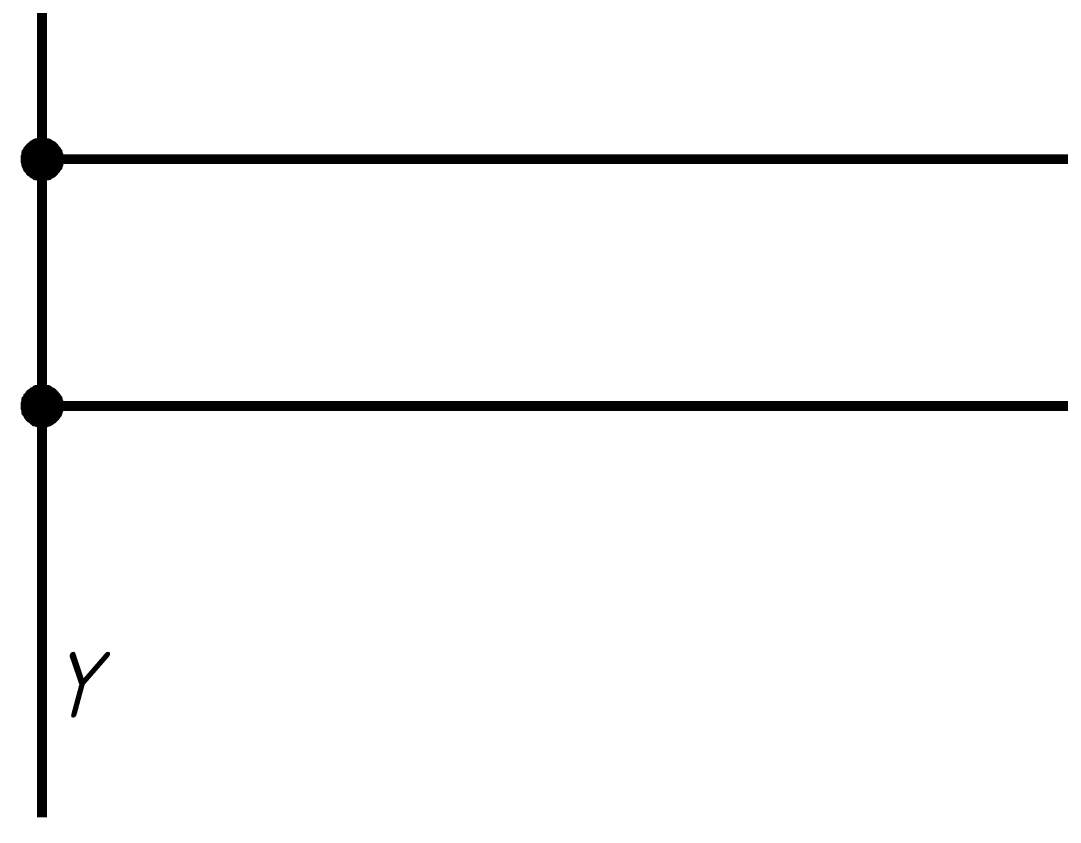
# Model space of a CAD drawing. Extents: x 196 to 1101, y 70 to 664.
# Drawn here: x 433.9 to 465.51, y 551.03 to 575.39 of the extents above; entities that cross this region are included whole.
import ezdxf

# ---------------------------------------------------------------- set-up
doc = ezdxf.new("R2010")
doc.units = 0
doc.header["$MEASUREMENT"] = 0
doc.layers.add('Sheet', color=255, linetype='CONTINUOUS')
doc.styles.add('GOST type A0', font='', dxfattribs={"oblique": 15, "height": 3.5})
doc.styles.get('GOST type A0').set_extended_font_data('GOST type A')

msp = doc.modelspace()

# ---------------------------------------------------------------- linework, layer by layer
at = {"layer": 'Sheet', "const_width": 0.3}
for points in [[(477.03, 606.18), (434.545, 606.18), (434.545, 571.183), (434.545, 563.68), (434.545, 551.176)], [(434.049, 571.183), (434.049, 571.214), (434.049, 571.229), (434.049, 571.261), (434.064, 571.292), (434.064, 571.307), (434.064, 571.338), (434.08, 571.354), (434.08, 571.385), (434.095, 571.4), (434.111, 571.416), (434.126, 571.447), (434.126, 571.462), (434.142, 571.478), (434.157, 571.494), (434.173, 571.525), (434.188, 571.54), (434.204, 571.556), (434.235, 571.571), (434.25, 571.587), (434.266, 571.602), (434.281, 571.602), (434.313, 571.618), (434.328, 571.633), (434.344, 571.649), (434.375, 571.649), (434.39, 571.664), (434.421, 571.664), (434.437, 571.664), (434.468, 571.68), (434.499, 571.68), (434.514, 571.68), (434.545, 571.68)], [(434.049, 571.183), (434.049, 571.214), (434.049, 571.229), (434.049, 571.261), (434.064, 571.292), (434.064, 571.307), (434.064, 571.338), (434.08, 571.354), (434.08, 571.385), (434.095, 571.4), (434.111, 571.416), (434.126, 571.447), (434.126, 571.462), (434.142, 571.478), (434.157, 571.494), (434.173, 571.525), (434.188, 571.54), (434.204, 571.556), (434.235, 571.571), (434.25, 571.587), (434.266, 571.602), (434.281, 571.602), (434.313, 571.618), (434.328, 571.633), (434.344, 571.649), (434.375, 571.649), (434.39, 571.664), (434.421, 571.664), (434.437, 571.664), (434.468, 571.68), (434.499, 571.68), (434.514, 571.68), (434.545, 571.68)], [(434.049, 571.183), (434.049, 571.214), (434.049, 571.229), (434.049, 571.261), (434.064, 571.292), (434.064, 571.307), (434.064, 571.338), (434.08, 571.354), (434.08, 571.385), (434.095, 571.4), (434.111, 571.416), (434.126, 571.447), (434.126, 571.462), (434.142, 571.478), (434.157, 571.494), (434.173, 571.525), (434.188, 571.54), (434.204, 571.556), (434.235, 571.571), (434.25, 571.587), (434.266, 571.602), (434.281, 571.602), (434.313, 571.618), (434.328, 571.633), (434.344, 571.649), (434.375, 571.649), (434.39, 571.664), (434.421, 571.664), (434.437, 571.664), (434.468, 571.68), (434.499, 571.68), (434.514, 571.68), (434.545, 571.68)], [(434.049, 571.183), (434.049, 571.214), (434.049, 571.229), (434.049, 571.261), (434.064, 571.292), (434.064, 571.307), (434.064, 571.338), (434.08, 571.354), (434.08, 571.385), (434.095, 571.4), (434.111, 571.416), (434.126, 571.447), (434.126, 571.462), (434.142, 571.478), (434.157, 571.494), (434.173, 571.525), (434.188, 571.54), (434.204, 571.556), (434.235, 571.571), (434.25, 571.587), (434.266, 571.602), (434.281, 571.602), (434.313, 571.618), (434.328, 571.633), (434.344, 571.649), (434.375, 571.649), (434.39, 571.664), (434.421, 571.664), (434.437, 571.664), (434.468, 571.68), (434.499, 571.68), (434.514, 571.68), (434.545, 571.68)], [(434.049, 571.183), (434.049, 571.214), (434.049, 571.229), (434.049, 571.261), (434.064, 571.292), (434.064, 571.307), (434.064, 571.338), (434.08, 571.354), (434.08, 571.385), (434.095, 571.4), (434.111, 571.416), (434.126, 571.447), (434.126, 571.462), (434.142, 571.478), (434.157, 571.494), (434.173, 571.525), (434.188, 571.54), (434.204, 571.556), (434.235, 571.571), (434.25, 571.587), (434.266, 571.602), (434.281, 571.602), (434.313, 571.618), (434.328, 571.633), (434.344, 571.649), (434.375, 571.649), (434.39, 571.664), (434.421, 571.664), (434.437, 571.664), (434.468, 571.68), (434.499, 571.68), (434.514, 571.68), (434.545, 571.68)], [(434.049, 571.183), (434.049, 571.214), (434.049, 571.229), (434.049, 571.261), (434.064, 571.292), (434.064, 571.307), (434.064, 571.338), (434.08, 571.354), (434.08, 571.385), (434.095, 571.4), (434.111, 571.416), (434.126, 571.447), (434.126, 571.462), (434.142, 571.478), (434.157, 571.494), (434.173, 571.525), (434.188, 571.54), (434.204, 571.556), (434.235, 571.571), (434.25, 571.587), (434.266, 571.602), (434.281, 571.602), (434.313, 571.618), (434.328, 571.633), (434.344, 571.649), (434.375, 571.649), (434.39, 571.664), (434.421, 571.664), (434.437, 571.664), (434.468, 571.68), (434.499, 571.68), (434.514, 571.68), (434.545, 571.68)], [(434.049, 571.183), (434.049, 571.214), (434.049, 571.229), (434.049, 571.261), (434.064, 571.292), (434.064, 571.307), (434.064, 571.338), (434.08, 571.354), (434.08, 571.385), (434.095, 571.4), (434.111, 571.416), (434.126, 571.447), (434.126, 571.462), (434.142, 571.478), (434.157, 571.494), (434.173, 571.525), (434.188, 571.54), (434.204, 571.556), (434.235, 571.571), (434.25, 571.587), (434.266, 571.602), (434.281, 571.602), (434.313, 571.618), (434.328, 571.633), (434.344, 571.649), (434.375, 571.649), (434.39, 571.664), (434.421, 571.664), (434.437, 571.664), (434.468, 571.68), (434.499, 571.68), (434.514, 571.68), (434.545, 571.68)], [(434.049, 571.183), (434.049, 571.214), (434.049, 571.229), (434.049, 571.261), (434.064, 571.292), (434.064, 571.307), (434.064, 571.338), (434.08, 571.354), (434.08, 571.385), (434.095, 571.4), (434.111, 571.416), (434.126, 571.447), (434.126, 571.462), (434.142, 571.478), (434.157, 571.494), (434.173, 571.525), (434.188, 571.54), (434.204, 571.556), (434.235, 571.571), (434.25, 571.587), (434.266, 571.602), (434.281, 571.602), (434.313, 571.618), (434.328, 571.633), (434.344, 571.649), (434.375, 571.649), (434.39, 571.664), (434.421, 571.664), (434.437, 571.664), (434.468, 571.68), (434.499, 571.68), (434.514, 571.68), (434.545, 571.68)], [(434.545, 571.68), (434.545, 571.68)], [(434.545, 571.68), (434.577, 571.68), (434.592, 571.68), (434.623, 571.68), (434.654, 571.664), (434.67, 571.664), (434.701, 571.664), (434.716, 571.649), (434.747, 571.649), (434.763, 571.633), (434.794, 571.618), (434.809, 571.602), (434.825, 571.602), (434.856, 571.587), (434.872, 571.571), (434.887, 571.556), (434.903, 571.54), (434.918, 571.525), (434.934, 571.494), (434.949, 571.478), (434.965, 571.462), (434.98, 571.447), (434.996, 571.416), (435.011, 571.4), (435.011, 571.385), (435.027, 571.354), (435.027, 571.338), (435.042, 571.307), (435.042, 571.292), (435.058, 571.261), (435.058, 571.229), (435.058, 571.214), (435.058, 571.183)], [(434.545, 571.68), (434.545, 571.68)], [(434.545, 571.68), (434.577, 571.68), (434.592, 571.68), (434.623, 571.68), (434.654, 571.664), (434.67, 571.664), (434.701, 571.664), (434.716, 571.649), (434.747, 571.649), (434.763, 571.633), (434.794, 571.618), (434.809, 571.602), (434.825, 571.602), (434.856, 571.587), (434.872, 571.571), (434.887, 571.556), (434.903, 571.54), (434.918, 571.525), (434.934, 571.494), (434.949, 571.478), (434.965, 571.462), (434.98, 571.447), (434.996, 571.416), (435.011, 571.4), (435.011, 571.385), (435.027, 571.354), (435.027, 571.338), (435.042, 571.307), (435.042, 571.292), (435.058, 571.261), (435.058, 571.229), (435.058, 571.214), (435.058, 571.183)], [(434.545, 571.68), (434.545, 571.68)], [(434.545, 571.68), (434.577, 571.68), (434.592, 571.68), (434.623, 571.68), (434.654, 571.664), (434.67, 571.664), (434.701, 571.664), (434.716, 571.649), (434.747, 571.649), (434.763, 571.633), (434.794, 571.618), (434.809, 571.602), (434.825, 571.602), (434.856, 571.587), (434.872, 571.571), (434.887, 571.556), (434.903, 571.54), (434.918, 571.525), (434.934, 571.494), (434.949, 571.478), (434.965, 571.462), (434.98, 571.447), (434.996, 571.416), (435.011, 571.4), (435.011, 571.385), (435.027, 571.354), (435.027, 571.338), (435.042, 571.307), (435.042, 571.292), (435.058, 571.261), (435.058, 571.229), (435.058, 571.214), (435.058, 571.183)], [(434.545, 571.68), (434.545, 571.68)], [(434.545, 571.68), (434.577, 571.68), (434.592, 571.68), (434.623, 571.68), (434.654, 571.664), (434.67, 571.664), (434.701, 571.664), (434.716, 571.649), (434.747, 571.649), (434.763, 571.633), (434.794, 571.618), (434.809, 571.602), (434.825, 571.602), (434.856, 571.587), (434.872, 571.571), (434.887, 571.556), (434.903, 571.54), (434.918, 571.525), (434.934, 571.494), (434.949, 571.478), (434.965, 571.462), (434.98, 571.447), (434.996, 571.416), (435.011, 571.4), (435.011, 571.385), (435.027, 571.354), (435.027, 571.338), (435.042, 571.307), (435.042, 571.292), (435.058, 571.261), (435.058, 571.229), (435.058, 571.214), (435.058, 571.183)], [(434.545, 571.68), (434.545, 571.68)], [(434.545, 571.68), (434.577, 571.68), (434.592, 571.68), (434.623, 571.68), (434.654, 571.664), (434.67, 571.664), (434.701, 571.664), (434.716, 571.649), (434.747, 571.649), (434.763, 571.633), (434.794, 571.618), (434.809, 571.602), (434.825, 571.602), (434.856, 571.587), (434.872, 571.571), (434.887, 571.556), (434.903, 571.54), (434.918, 571.525), (434.934, 571.494), (434.949, 571.478), (434.965, 571.462), (434.98, 571.447), (434.996, 571.416), (435.011, 571.4), (435.011, 571.385), (435.027, 571.354), (435.027, 571.338), (435.042, 571.307), (435.042, 571.292), (435.058, 571.261), (435.058, 571.229), (435.058, 571.214), (435.058, 571.183)], [(434.545, 571.68), (434.545, 571.68)], [(434.545, 571.68), (434.577, 571.68), (434.592, 571.68), (434.623, 571.68), (434.654, 571.664), (434.67, 571.664), (434.701, 571.664), (434.716, 571.649), (434.747, 571.649), (434.763, 571.633), (434.794, 571.618), (434.809, 571.602), (434.825, 571.602), (434.856, 571.587), (434.872, 571.571), (434.887, 571.556), (434.903, 571.54), (434.918, 571.525), (434.934, 571.494), (434.949, 571.478), (434.965, 571.462), (434.98, 571.447), (434.996, 571.416), (435.011, 571.4), (435.011, 571.385), (435.027, 571.354), (435.027, 571.338), (435.042, 571.307), (435.042, 571.292), (435.058, 571.261), (435.058, 571.229), (435.058, 571.214), (435.058, 571.183)], [(434.545, 571.68), (434.545, 571.68)], [(434.545, 571.68), (434.577, 571.68), (434.592, 571.68), (434.623, 571.68), (434.654, 571.664), (434.67, 571.664), (434.701, 571.664), (434.716, 571.649), (434.747, 571.649), (434.763, 571.633), (434.794, 571.618), (434.809, 571.602), (434.825, 571.602), (434.856, 571.587), (434.872, 571.571), (434.887, 571.556), (434.903, 571.54), (434.918, 571.525), (434.934, 571.494), (434.949, 571.478), (434.965, 571.462), (434.98, 571.447), (434.996, 571.416), (435.011, 571.4), (435.011, 571.385), (435.027, 571.354), (435.027, 571.338), (435.042, 571.307), (435.042, 571.292), (435.058, 571.261), (435.058, 571.229), (435.058, 571.214), (435.058, 571.183)], [(434.545, 571.68), (434.545, 571.68)], [(434.545, 571.68), (434.577, 571.68), (434.592, 571.68), (434.623, 571.68), (434.654, 571.664), (434.67, 571.664), (434.701, 571.664), (434.716, 571.649), (434.747, 571.649), (434.763, 571.633), (434.794, 571.618), (434.809, 571.602), (434.825, 571.602), (434.856, 571.587), (434.872, 571.571), (434.887, 571.556), (434.903, 571.54), (434.918, 571.525), (434.934, 571.494), (434.949, 571.478), (434.965, 571.462), (434.98, 571.447), (434.996, 571.416), (435.011, 571.4), (435.011, 571.385), (435.027, 571.354), (435.027, 571.338), (435.042, 571.307), (435.042, 571.292), (435.058, 571.261), (435.058, 571.229), (435.058, 571.214), (435.058, 571.183)], [(434.545, 570.67), (434.514, 570.67), (434.499, 570.67), (434.468, 570.67), (434.437, 570.686), (434.421, 570.686), (434.39, 570.686), (434.375, 570.701), (434.344, 570.701), (434.328, 570.717), (434.313, 570.732), (434.281, 570.748), (434.266, 570.748), (434.25, 570.763), (434.235, 570.779), (434.204, 570.795), (434.188, 570.81), (434.173, 570.841), (434.157, 570.857), (434.142, 570.872), (434.126, 570.888), (434.126, 570.919), (434.111, 570.934), (434.095, 570.95), (434.08, 570.981), (434.08, 570.996), (434.064, 571.028), (434.064, 571.043), (434.064, 571.074), (434.049, 571.105), (434.049, 571.121), (434.049, 571.152), (434.049, 571.183)], [(434.049, 571.183), (434.049, 571.183)], [(434.545, 570.67), (434.514, 570.67), (434.499, 570.67), (434.468, 570.67), (434.437, 570.686), (434.421, 570.686), (434.39, 570.686), (434.375, 570.701), (434.344, 570.701), (434.328, 570.717), (434.313, 570.732), (434.281, 570.748), (434.266, 570.748), (434.25, 570.763), (434.235, 570.779), (434.204, 570.795), (434.188, 570.81), (434.173, 570.841), (434.157, 570.857), (434.142, 570.872), (434.126, 570.888), (434.126, 570.919), (434.111, 570.934), (434.095, 570.95), (434.08, 570.981), (434.08, 570.996), (434.064, 571.028), (434.064, 571.043), (434.064, 571.074), (434.049, 571.105), (434.049, 571.121), (434.049, 571.152), (434.049, 571.183)], [(434.049, 571.183), (434.049, 571.183)], [(434.545, 570.67), (434.514, 570.67), (434.499, 570.67), (434.468, 570.67), (434.437, 570.686), (434.421, 570.686), (434.39, 570.686), (434.375, 570.701), (434.344, 570.701), (434.328, 570.717), (434.313, 570.732), (434.281, 570.748), (434.266, 570.748), (434.25, 570.763), (434.235, 570.779), (434.204, 570.795), (434.188, 570.81), (434.173, 570.841), (434.157, 570.857), (434.142, 570.872), (434.126, 570.888), (434.126, 570.919), (434.111, 570.934), (434.095, 570.95), (434.08, 570.981), (434.08, 570.996), (434.064, 571.028), (434.064, 571.043), (434.064, 571.074), (434.049, 571.105), (434.049, 571.121), (434.049, 571.152), (434.049, 571.183)], [(434.049, 571.183), (434.049, 571.183)], [(434.545, 570.67), (434.514, 570.67), (434.499, 570.67), (434.468, 570.67), (434.437, 570.686), (434.421, 570.686), (434.39, 570.686), (434.375, 570.701), (434.344, 570.701), (434.328, 570.717), (434.313, 570.732), (434.281, 570.748), (434.266, 570.748), (434.25, 570.763), (434.235, 570.779), (434.204, 570.795), (434.188, 570.81), (434.173, 570.841), (434.157, 570.857), (434.142, 570.872), (434.126, 570.888), (434.126, 570.919), (434.111, 570.934), (434.095, 570.95), (434.08, 570.981), (434.08, 570.996), (434.064, 571.028), (434.064, 571.043), (434.064, 571.074), (434.049, 571.105), (434.049, 571.121), (434.049, 571.152), (434.049, 571.183)], [(434.049, 571.183), (434.049, 571.183)], [(434.545, 570.67), (434.514, 570.67), (434.499, 570.67), (434.468, 570.67), (434.437, 570.686), (434.421, 570.686), (434.39, 570.686), (434.375, 570.701), (434.344, 570.701), (434.328, 570.717), (434.313, 570.732), (434.281, 570.748), (434.266, 570.748), (434.25, 570.763), (434.235, 570.779), (434.204, 570.795), (434.188, 570.81), (434.173, 570.841), (434.157, 570.857), (434.142, 570.872), (434.126, 570.888), (434.126, 570.919), (434.111, 570.934), (434.095, 570.95), (434.08, 570.981), (434.08, 570.996), (434.064, 571.028), (434.064, 571.043), (434.064, 571.074), (434.049, 571.105), (434.049, 571.121), (434.049, 571.152), (434.049, 571.183)], [(434.049, 571.183), (434.049, 571.183)], [(434.545, 570.67), (434.514, 570.67), (434.499, 570.67), (434.468, 570.67), (434.437, 570.686), (434.421, 570.686), (434.39, 570.686), (434.375, 570.701), (434.344, 570.701), (434.328, 570.717), (434.313, 570.732), (434.281, 570.748), (434.266, 570.748), (434.25, 570.763), (434.235, 570.779), (434.204, 570.795), (434.188, 570.81), (434.173, 570.841), (434.157, 570.857), (434.142, 570.872), (434.126, 570.888), (434.126, 570.919), (434.111, 570.934), (434.095, 570.95), (434.08, 570.981), (434.08, 570.996), (434.064, 571.028), (434.064, 571.043), (434.064, 571.074), (434.049, 571.105), (434.049, 571.121), (434.049, 571.152), (434.049, 571.183)], [(434.049, 571.183), (434.049, 571.183)], [(434.545, 570.67), (434.514, 570.67), (434.499, 570.67), (434.468, 570.67), (434.437, 570.686), (434.421, 570.686), (434.39, 570.686), (434.375, 570.701), (434.344, 570.701), (434.328, 570.717), (434.313, 570.732), (434.281, 570.748), (434.266, 570.748), (434.25, 570.763), (434.235, 570.779), (434.204, 570.795), (434.188, 570.81), (434.173, 570.841), (434.157, 570.857), (434.142, 570.872), (434.126, 570.888), (434.126, 570.919), (434.111, 570.934), (434.095, 570.95), (434.08, 570.981), (434.08, 570.996), (434.064, 571.028), (434.064, 571.043), (434.064, 571.074), (434.049, 571.105), (434.049, 571.121), (434.049, 571.152), (434.049, 571.183)], [(434.049, 571.183), (434.049, 571.183)], [(434.545, 570.67), (434.514, 570.67), (434.499, 570.67), (434.468, 570.67), (434.437, 570.686), (434.421, 570.686), (434.39, 570.686), (434.375, 570.701), (434.344, 570.701), (434.328, 570.717), (434.313, 570.732), (434.281, 570.748), (434.266, 570.748), (434.25, 570.763), (434.235, 570.779), (434.204, 570.795), (434.188, 570.81), (434.173, 570.841), (434.157, 570.857), (434.142, 570.872), (434.126, 570.888), (434.126, 570.919), (434.111, 570.934), (434.095, 570.95), (434.08, 570.981), (434.08, 570.996), (434.064, 571.028), (434.064, 571.043), (434.064, 571.074), (434.049, 571.105), (434.049, 571.121), (434.049, 571.152), (434.049, 571.183)], [(434.049, 571.183), (434.049, 571.183)], [(467.046, 571.183), (434.545, 571.183)], [(435.058, 571.183), (435.058, 571.152), (435.058, 571.121), (435.058, 571.105), (435.042, 571.074), (435.042, 571.043), (435.027, 571.028), (435.027, 570.996), (435.011, 570.981), (435.011, 570.95), (434.996, 570.934), (434.98, 570.919), (434.965, 570.888), (434.949, 570.872), (434.934, 570.857), (434.918, 570.841), (434.903, 570.81), (434.887, 570.795), (434.872, 570.779), (434.856, 570.763), (434.825, 570.748), (434.809, 570.748), (434.794, 570.732), (434.763, 570.717), (434.747, 570.701), (434.716, 570.701), (434.701, 570.686), (434.67, 570.686), (434.654, 570.686), (434.623, 570.67), (434.592, 570.67), (434.577, 570.67), (434.545, 570.67)], [(435.058, 571.183), (435.058, 571.152), (435.058, 571.121), (435.058, 571.105), (435.042, 571.074), (435.042, 571.043), (435.027, 571.028), (435.027, 570.996), (435.011, 570.981), (435.011, 570.95), (434.996, 570.934), (434.98, 570.919), (434.965, 570.888), (434.949, 570.872), (434.934, 570.857), (434.918, 570.841), (434.903, 570.81), (434.887, 570.795), (434.872, 570.779), (434.856, 570.763), (434.825, 570.748), (434.809, 570.748), (434.794, 570.732), (434.763, 570.717), (434.747, 570.701), (434.716, 570.701), (434.701, 570.686), (434.67, 570.686), (434.654, 570.686), (434.623, 570.67), (434.592, 570.67), (434.577, 570.67), (434.545, 570.67)], [(435.058, 571.183), (435.058, 571.152), (435.058, 571.121), (435.058, 571.105), (435.042, 571.074), (435.042, 571.043), (435.027, 571.028), (435.027, 570.996), (435.011, 570.981), (435.011, 570.95), (434.996, 570.934), (434.98, 570.919), (434.965, 570.888), (434.949, 570.872), (434.934, 570.857), (434.918, 570.841), (434.903, 570.81), (434.887, 570.795), (434.872, 570.779), (434.856, 570.763), (434.825, 570.748), (434.809, 570.748), (434.794, 570.732), (434.763, 570.717), (434.747, 570.701), (434.716, 570.701), (434.701, 570.686), (434.67, 570.686), (434.654, 570.686), (434.623, 570.67), (434.592, 570.67), (434.577, 570.67), (434.545, 570.67)], [(435.058, 571.183), (435.058, 571.152), (435.058, 571.121), (435.058, 571.105), (435.042, 571.074), (435.042, 571.043), (435.027, 571.028), (435.027, 570.996), (435.011, 570.981), (435.011, 570.95), (434.996, 570.934), (434.98, 570.919), (434.965, 570.888), (434.949, 570.872), (434.934, 570.857), (434.918, 570.841), (434.903, 570.81), (434.887, 570.795), (434.872, 570.779), (434.856, 570.763), (434.825, 570.748), (434.809, 570.748), (434.794, 570.732), (434.763, 570.717), (434.747, 570.701), (434.716, 570.701), (434.701, 570.686), (434.67, 570.686), (434.654, 570.686), (434.623, 570.67), (434.592, 570.67), (434.577, 570.67), (434.545, 570.67)], [(435.058, 571.183), (435.058, 571.152), (435.058, 571.121), (435.058, 571.105), (435.042, 571.074), (435.042, 571.043), (435.027, 571.028), (435.027, 570.996), (435.011, 570.981), (435.011, 570.95), (434.996, 570.934), (434.98, 570.919), (434.965, 570.888), (434.949, 570.872), (434.934, 570.857), (434.918, 570.841), (434.903, 570.81), (434.887, 570.795), (434.872, 570.779), (434.856, 570.763), (434.825, 570.748), (434.809, 570.748), (434.794, 570.732), (434.763, 570.717), (434.747, 570.701), (434.716, 570.701), (434.701, 570.686), (434.67, 570.686), (434.654, 570.686), (434.623, 570.67), (434.592, 570.67), (434.577, 570.67), (434.545, 570.67)], [(435.058, 571.183), (435.058, 571.152), (435.058, 571.121), (435.058, 571.105), (435.042, 571.074), (435.042, 571.043), (435.027, 571.028), (435.027, 570.996), (435.011, 570.981), (435.011, 570.95), (434.996, 570.934), (434.98, 570.919), (434.965, 570.888), (434.949, 570.872), (434.934, 570.857), (434.918, 570.841), (434.903, 570.81), (434.887, 570.795), (434.872, 570.779), (434.856, 570.763), (434.825, 570.748), (434.809, 570.748), (434.794, 570.732), (434.763, 570.717), (434.747, 570.701), (434.716, 570.701), (434.701, 570.686), (434.67, 570.686), (434.654, 570.686), (434.623, 570.67), (434.592, 570.67), (434.577, 570.67), (434.545, 570.67)], [(435.058, 571.183), (435.058, 571.152), (435.058, 571.121), (435.058, 571.105), (435.042, 571.074), (435.042, 571.043), (435.027, 571.028), (435.027, 570.996), (435.011, 570.981), (435.011, 570.95), (434.996, 570.934), (434.98, 570.919), (434.965, 570.888), (434.949, 570.872), (434.934, 570.857), (434.918, 570.841), (434.903, 570.81), (434.887, 570.795), (434.872, 570.779), (434.856, 570.763), (434.825, 570.748), (434.809, 570.748), (434.794, 570.732), (434.763, 570.717), (434.747, 570.701), (434.716, 570.701), (434.701, 570.686), (434.67, 570.686), (434.654, 570.686), (434.623, 570.67), (434.592, 570.67), (434.577, 570.67), (434.545, 570.67)], [(435.058, 571.183), (435.058, 571.152), (435.058, 571.121), (435.058, 571.105), (435.042, 571.074), (435.042, 571.043), (435.027, 571.028), (435.027, 570.996), (435.011, 570.981), (435.011, 570.95), (434.996, 570.934), (434.98, 570.919), (434.965, 570.888), (434.949, 570.872), (434.934, 570.857), (434.918, 570.841), (434.903, 570.81), (434.887, 570.795), (434.872, 570.779), (434.856, 570.763), (434.825, 570.748), (434.809, 570.748), (434.794, 570.732), (434.763, 570.717), (434.747, 570.701), (434.716, 570.701), (434.701, 570.686), (434.67, 570.686), (434.654, 570.686), (434.623, 570.67), (434.592, 570.67), (434.577, 570.67), (434.545, 570.67)], [(435.058, 571.183), (435.058, 571.183), (435.058, 571.183), (435.058, 571.183), (435.058, 571.183), (435.058, 571.183), (435.058, 571.183), (435.058, 571.183), (435.058, 571.183), (435.058, 571.183), (435.058, 571.183), (435.058, 571.183), (435.058, 571.183), (435.058, 571.183), (435.058, 571.183), (435.058, 571.183), (435.058, 571.183), (435.058, 571.183), (435.058, 571.183), (435.058, 571.183), (435.058, 571.183), (435.058, 571.183), (435.058, 571.183), (435.058, 571.183), (435.058, 571.183), (435.058, 571.183), (435.058, 571.183), (435.058, 571.183), (435.058, 571.183), (435.058, 571.183), (435.058, 571.183), (435.058, 571.183), (435.058, 571.183)], [(435.058, 571.183), (435.058, 571.183)], [(435.058, 571.183), (435.058, 571.183), (435.058, 571.183), (435.058, 571.183), (435.058, 571.183), (435.058, 571.183), (435.058, 571.183), (435.058, 571.183), (435.058, 571.183), (435.058, 571.183), (435.058, 571.183), (435.058, 571.183), (435.058, 571.183), (435.058, 571.183), (435.058, 571.183), (435.058, 571.183), (435.058, 571.183), (435.058, 571.183), (435.058, 571.183), (435.058, 571.183), (435.058, 571.183), (435.058, 571.183), (435.058, 571.183), (435.058, 571.183), (435.058, 571.183), (435.058, 571.183), (435.058, 571.183), (435.058, 571.183), (435.058, 571.183), (435.058, 571.183), (435.058, 571.183), (435.058, 571.183), (435.058, 571.183)], [(435.058, 571.183), (435.058, 571.183)], [(435.058, 571.183), (435.058, 571.183), (435.058, 571.183), (435.058, 571.183), (435.058, 571.183), (435.058, 571.183), (435.058, 571.183), (435.058, 571.183), (435.058, 571.183), (435.058, 571.183), (435.058, 571.183), (435.058, 571.183), (435.058, 571.183), (435.058, 571.183), (435.058, 571.183), (435.058, 571.183), (435.058, 571.183), (435.058, 571.183), (435.058, 571.183), (435.058, 571.183), (435.058, 571.183), (435.058, 571.183), (435.058, 571.183), (435.058, 571.183), (435.058, 571.183), (435.058, 571.183), (435.058, 571.183), (435.058, 571.183), (435.058, 571.183), (435.058, 571.183), (435.058, 571.183), (435.058, 571.183), (435.058, 571.183)], [(435.058, 571.183), (435.058, 571.183)], [(435.058, 571.183), (435.058, 571.183), (435.058, 571.183), (435.058, 571.183), (435.058, 571.183), (435.058, 571.183), (435.058, 571.183), (435.058, 571.183), (435.058, 571.183), (435.058, 571.183), (435.058, 571.183), (435.058, 571.183), (435.058, 571.183), (435.058, 571.183), (435.058, 571.183), (435.058, 571.183), (435.058, 571.183), (435.058, 571.183), (435.058, 571.183), (435.058, 571.183), (435.058, 571.183), (435.058, 571.183), (435.058, 571.183), (435.058, 571.183), (435.058, 571.183), (435.058, 571.183), (435.058, 571.183), (435.058, 571.183), (435.058, 571.183), (435.058, 571.183), (435.058, 571.183), (435.058, 571.183), (435.058, 571.183)], [(435.058, 571.183), (435.058, 571.183)], [(435.058, 571.183), (435.058, 571.183), (435.058, 571.183), (435.058, 571.183), (435.058, 571.183), (435.058, 571.183), (435.058, 571.183), (435.058, 571.183), (435.058, 571.183), (435.058, 571.183), (435.058, 571.183), (435.058, 571.183), (435.058, 571.183), (435.058, 571.183), (435.058, 571.183), (435.058, 571.183), (435.058, 571.183), (435.058, 571.183), (435.058, 571.183), (435.058, 571.183), (435.058, 571.183), (435.058, 571.183), (435.058, 571.183), (435.058, 571.183), (435.058, 571.183), (435.058, 571.183), (435.058, 571.183), (435.058, 571.183), (435.058, 571.183), (435.058, 571.183), (435.058, 571.183), (435.058, 571.183), (435.058, 571.183)], [(435.058, 571.183), (435.058, 571.183)], [(435.058, 571.183), (435.058, 571.183), (435.058, 571.183), (435.058, 571.183), (435.058, 571.183), (435.058, 571.183), (435.058, 571.183), (435.058, 571.183), (435.058, 571.183), (435.058, 571.183), (435.058, 571.183), (435.058, 571.183), (435.058, 571.183), (435.058, 571.183), (435.058, 571.183), (435.058, 571.183), (435.058, 571.183), (435.058, 571.183), (435.058, 571.183), (435.058, 571.183), (435.058, 571.183), (435.058, 571.183), (435.058, 571.183), (435.058, 571.183), (435.058, 571.183), (435.058, 571.183), (435.058, 571.183), (435.058, 571.183), (435.058, 571.183), (435.058, 571.183), (435.058, 571.183), (435.058, 571.183), (435.058, 571.183)], [(435.058, 571.183), (435.058, 571.183)], [(435.058, 571.183), (435.058, 571.183), (435.058, 571.183), (435.058, 571.183), (435.058, 571.183), (435.058, 571.183), (435.058, 571.183), (435.058, 571.183), (435.058, 571.183), (435.058, 571.183), (435.058, 571.183), (435.058, 571.183), (435.058, 571.183), (435.058, 571.183), (435.058, 571.183), (435.058, 571.183), (435.058, 571.183), (435.058, 571.183), (435.058, 571.183), (435.058, 571.183), (435.058, 571.183), (435.058, 571.183), (435.058, 571.183), (435.058, 571.183), (435.058, 571.183), (435.058, 571.183), (435.058, 571.183), (435.058, 571.183), (435.058, 571.183), (435.058, 571.183), (435.058, 571.183), (435.058, 571.183), (435.058, 571.183)], [(435.058, 571.183), (435.058, 571.183)], [(435.058, 571.183), (435.058, 571.183), (435.058, 571.183), (435.058, 571.183), (435.058, 571.183), (435.058, 571.183), (435.058, 571.183), (435.058, 571.183), (435.058, 571.183), (435.058, 571.183), (435.058, 571.183), (435.058, 571.183), (435.058, 571.183), (435.058, 571.183), (435.058, 571.183), (435.058, 571.183), (435.058, 571.183), (435.058, 571.183), (435.058, 571.183), (435.058, 571.183), (435.058, 571.183), (435.058, 571.183), (435.058, 571.183), (435.058, 571.183), (435.058, 571.183), (435.058, 571.183), (435.058, 571.183), (435.058, 571.183), (435.058, 571.183), (435.058, 571.183), (435.058, 571.183), (435.058, 571.183), (435.058, 571.183)], [(435.058, 571.183), (435.058, 571.183)], [(434.049, 563.68), (434.049, 563.711), (434.049, 563.727), (434.049, 563.758), (434.064, 563.789), (434.064, 563.804), (434.064, 563.836), (434.08, 563.851), (434.08, 563.882), (434.095, 563.898), (434.111, 563.913), (434.126, 563.944), (434.126, 563.96), (434.142, 563.975), (434.157, 563.991), (434.173, 564.022), (434.188, 564.037), (434.204, 564.053), (434.235, 564.069), (434.25, 564.084), (434.266, 564.1), (434.281, 564.1), (434.313, 564.115), (434.328, 564.131), (434.344, 564.146), (434.375, 564.146), (434.39, 564.162), (434.421, 564.162), (434.437, 564.162), (434.468, 564.177), (434.499, 564.177), (434.514, 564.177), (434.545, 564.177)], [(434.049, 563.68), (434.049, 563.711), (434.049, 563.727), (434.049, 563.758), (434.064, 563.789), (434.064, 563.804), (434.064, 563.836), (434.08, 563.851), (434.08, 563.882), (434.095, 563.898), (434.111, 563.913), (434.126, 563.944), (434.126, 563.96), (434.142, 563.975), (434.157, 563.991), (434.173, 564.022), (434.188, 564.037), (434.204, 564.053), (434.235, 564.069), (434.25, 564.084), (434.266, 564.1), (434.281, 564.1), (434.313, 564.115), (434.328, 564.131), (434.344, 564.146), (434.375, 564.146), (434.39, 564.162), (434.421, 564.162), (434.437, 564.162), (434.468, 564.177), (434.499, 564.177), (434.514, 564.177), (434.545, 564.177)], [(434.049, 563.68), (434.049, 563.711), (434.049, 563.727), (434.049, 563.758), (434.064, 563.789), (434.064, 563.804), (434.064, 563.836), (434.08, 563.851), (434.08, 563.882), (434.095, 563.898), (434.111, 563.913), (434.126, 563.944), (434.126, 563.96), (434.142, 563.975), (434.157, 563.991), (434.173, 564.022), (434.188, 564.037), (434.204, 564.053), (434.235, 564.069), (434.25, 564.084), (434.266, 564.1), (434.281, 564.1), (434.313, 564.115), (434.328, 564.131), (434.344, 564.146), (434.375, 564.146), (434.39, 564.162), (434.421, 564.162), (434.437, 564.162), (434.468, 564.177), (434.499, 564.177), (434.514, 564.177), (434.545, 564.177)], [(434.049, 563.68), (434.049, 563.711), (434.049, 563.727), (434.049, 563.758), (434.064, 563.789), (434.064, 563.804), (434.064, 563.836), (434.08, 563.851), (434.08, 563.882), (434.095, 563.898), (434.111, 563.913), (434.126, 563.944), (434.126, 563.96), (434.142, 563.975), (434.157, 563.991), (434.173, 564.022), (434.188, 564.037), (434.204, 564.053), (434.235, 564.069), (434.25, 564.084), (434.266, 564.1), (434.281, 564.1), (434.313, 564.115), (434.328, 564.131), (434.344, 564.146), (434.375, 564.146), (434.39, 564.162), (434.421, 564.162), (434.437, 564.162), (434.468, 564.177), (434.499, 564.177), (434.514, 564.177), (434.545, 564.177)], [(434.049, 563.68), (434.049, 563.711), (434.049, 563.727), (434.049, 563.758), (434.064, 563.789), (434.064, 563.804), (434.064, 563.836), (434.08, 563.851), (434.08, 563.882), (434.095, 563.898), (434.111, 563.913), (434.126, 563.944), (434.126, 563.96), (434.142, 563.975), (434.157, 563.991), (434.173, 564.022), (434.188, 564.037), (434.204, 564.053), (434.235, 564.069), (434.25, 564.084), (434.266, 564.1), (434.281, 564.1), (434.313, 564.115), (434.328, 564.131), (434.344, 564.146), (434.375, 564.146), (434.39, 564.162), (434.421, 564.162), (434.437, 564.162), (434.468, 564.177), (434.499, 564.177), (434.514, 564.177), (434.545, 564.177)], [(434.049, 563.68), (434.049, 563.711), (434.049, 563.727), (434.049, 563.758), (434.064, 563.789), (434.064, 563.804), (434.064, 563.836), (434.08, 563.851), (434.08, 563.882), (434.095, 563.898), (434.111, 563.913), (434.126, 563.944), (434.126, 563.96), (434.142, 563.975), (434.157, 563.991), (434.173, 564.022), (434.188, 564.037), (434.204, 564.053), (434.235, 564.069), (434.25, 564.084), (434.266, 564.1), (434.281, 564.1), (434.313, 564.115), (434.328, 564.131), (434.344, 564.146), (434.375, 564.146), (434.39, 564.162), (434.421, 564.162), (434.437, 564.162), (434.468, 564.177), (434.499, 564.177), (434.514, 564.177), (434.545, 564.177)], [(434.049, 563.68), (434.049, 563.711), (434.049, 563.727), (434.049, 563.758), (434.064, 563.789), (434.064, 563.804), (434.064, 563.836), (434.08, 563.851), (434.08, 563.882), (434.095, 563.898), (434.111, 563.913), (434.126, 563.944), (434.126, 563.96), (434.142, 563.975), (434.157, 563.991), (434.173, 564.022), (434.188, 564.037), (434.204, 564.053), (434.235, 564.069), (434.25, 564.084), (434.266, 564.1), (434.281, 564.1), (434.313, 564.115), (434.328, 564.131), (434.344, 564.146), (434.375, 564.146), (434.39, 564.162), (434.421, 564.162), (434.437, 564.162), (434.468, 564.177), (434.499, 564.177), (434.514, 564.177), (434.545, 564.177)], [(434.049, 563.68), (434.049, 563.711), (434.049, 563.727), (434.049, 563.758), (434.064, 563.789), (434.064, 563.804), (434.064, 563.836), (434.08, 563.851), (434.08, 563.882), (434.095, 563.898), (434.111, 563.913), (434.126, 563.944), (434.126, 563.96), (434.142, 563.975), (434.157, 563.991), (434.173, 564.022), (434.188, 564.037), (434.204, 564.053), (434.235, 564.069), (434.25, 564.084), (434.266, 564.1), (434.281, 564.1), (434.313, 564.115), (434.328, 564.131), (434.344, 564.146), (434.375, 564.146), (434.39, 564.162), (434.421, 564.162), (434.437, 564.162), (434.468, 564.177), (434.499, 564.177), (434.514, 564.177), (434.545, 564.177)], [(434.545, 564.177), (434.545, 564.177)], [(434.545, 564.177), (434.577, 564.177), (434.592, 564.177), (434.623, 564.177), (434.654, 564.162), (434.67, 564.162), (434.701, 564.162), (434.716, 564.146), (434.747, 564.146), (434.763, 564.131), (434.794, 564.115), (434.809, 564.1), (434.825, 564.1), (434.856, 564.084), (434.872, 564.069), (434.887, 564.053), (434.903, 564.037), (434.918, 564.022), (434.934, 563.991), (434.949, 563.975), (434.965, 563.96), (434.98, 563.944), (434.996, 563.913), (435.011, 563.898), (435.011, 563.882), (435.027, 563.851), (435.027, 563.836), (435.042, 563.804), (435.042, 563.789), (435.058, 563.758), (435.058, 563.727), (435.058, 563.711), (435.058, 563.68)], [(434.545, 564.177), (434.545, 564.177)], [(434.545, 564.177), (434.577, 564.177), (434.592, 564.177), (434.623, 564.177), (434.654, 564.162), (434.67, 564.162), (434.701, 564.162), (434.716, 564.146), (434.747, 564.146), (434.763, 564.131), (434.794, 564.115), (434.809, 564.1), (434.825, 564.1), (434.856, 564.084), (434.872, 564.069), (434.887, 564.053), (434.903, 564.037), (434.918, 564.022), (434.934, 563.991), (434.949, 563.975), (434.965, 563.96), (434.98, 563.944), (434.996, 563.913), (435.011, 563.898), (435.011, 563.882), (435.027, 563.851), (435.027, 563.836), (435.042, 563.804), (435.042, 563.789), (435.058, 563.758), (435.058, 563.727), (435.058, 563.711), (435.058, 563.68)], [(434.545, 564.177), (434.545, 564.177)], [(434.545, 564.177), (434.577, 564.177), (434.592, 564.177), (434.623, 564.177), (434.654, 564.162), (434.67, 564.162), (434.701, 564.162), (434.716, 564.146), (434.747, 564.146), (434.763, 564.131), (434.794, 564.115), (434.809, 564.1), (434.825, 564.1), (434.856, 564.084), (434.872, 564.069), (434.887, 564.053), (434.903, 564.037), (434.918, 564.022), (434.934, 563.991), (434.949, 563.975), (434.965, 563.96), (434.98, 563.944), (434.996, 563.913), (435.011, 563.898), (435.011, 563.882), (435.027, 563.851), (435.027, 563.836), (435.042, 563.804), (435.042, 563.789), (435.058, 563.758), (435.058, 563.727), (435.058, 563.711), (435.058, 563.68)], [(434.545, 564.177), (434.545, 564.177)], [(434.545, 564.177), (434.577, 564.177), (434.592, 564.177), (434.623, 564.177), (434.654, 564.162), (434.67, 564.162), (434.701, 564.162), (434.716, 564.146), (434.747, 564.146), (434.763, 564.131), (434.794, 564.115), (434.809, 564.1), (434.825, 564.1), (434.856, 564.084), (434.872, 564.069), (434.887, 564.053), (434.903, 564.037), (434.918, 564.022), (434.934, 563.991), (434.949, 563.975), (434.965, 563.96), (434.98, 563.944), (434.996, 563.913), (435.011, 563.898), (435.011, 563.882), (435.027, 563.851), (435.027, 563.836), (435.042, 563.804), (435.042, 563.789), (435.058, 563.758), (435.058, 563.727), (435.058, 563.711), (435.058, 563.68)], [(434.545, 564.177), (434.545, 564.177)], [(434.545, 564.177), (434.577, 564.177), (434.592, 564.177), (434.623, 564.177), (434.654, 564.162), (434.67, 564.162), (434.701, 564.162), (434.716, 564.146), (434.747, 564.146), (434.763, 564.131), (434.794, 564.115), (434.809, 564.1), (434.825, 564.1), (434.856, 564.084), (434.872, 564.069), (434.887, 564.053), (434.903, 564.037), (434.918, 564.022), (434.934, 563.991), (434.949, 563.975), (434.965, 563.96), (434.98, 563.944), (434.996, 563.913), (435.011, 563.898), (435.011, 563.882), (435.027, 563.851), (435.027, 563.836), (435.042, 563.804), (435.042, 563.789), (435.058, 563.758), (435.058, 563.727), (435.058, 563.711), (435.058, 563.68)], [(434.545, 564.177), (434.545, 564.177)], [(434.545, 564.177), (434.577, 564.177), (434.592, 564.177), (434.623, 564.177), (434.654, 564.162), (434.67, 564.162), (434.701, 564.162), (434.716, 564.146), (434.747, 564.146), (434.763, 564.131), (434.794, 564.115), (434.809, 564.1), (434.825, 564.1), (434.856, 564.084), (434.872, 564.069), (434.887, 564.053), (434.903, 564.037), (434.918, 564.022), (434.934, 563.991), (434.949, 563.975), (434.965, 563.96), (434.98, 563.944), (434.996, 563.913), (435.011, 563.898), (435.011, 563.882), (435.027, 563.851), (435.027, 563.836), (435.042, 563.804), (435.042, 563.789), (435.058, 563.758), (435.058, 563.727), (435.058, 563.711), (435.058, 563.68)], [(434.545, 564.177), (434.545, 564.177)], [(434.545, 564.177), (434.577, 564.177), (434.592, 564.177), (434.623, 564.177), (434.654, 564.162), (434.67, 564.162), (434.701, 564.162), (434.716, 564.146), (434.747, 564.146), (434.763, 564.131), (434.794, 564.115), (434.809, 564.1), (434.825, 564.1), (434.856, 564.084), (434.872, 564.069), (434.887, 564.053), (434.903, 564.037), (434.918, 564.022), (434.934, 563.991), (434.949, 563.975), (434.965, 563.96), (434.98, 563.944), (434.996, 563.913), (435.011, 563.898), (435.011, 563.882), (435.027, 563.851), (435.027, 563.836), (435.042, 563.804), (435.042, 563.789), (435.058, 563.758), (435.058, 563.727), (435.058, 563.711), (435.058, 563.68)], [(434.545, 564.177), (434.545, 564.177)], [(434.545, 564.177), (434.577, 564.177), (434.592, 564.177), (434.623, 564.177), (434.654, 564.162), (434.67, 564.162), (434.701, 564.162), (434.716, 564.146), (434.747, 564.146), (434.763, 564.131), (434.794, 564.115), (434.809, 564.1), (434.825, 564.1), (434.856, 564.084), (434.872, 564.069), (434.887, 564.053), (434.903, 564.037), (434.918, 564.022), (434.934, 563.991), (434.949, 563.975), (434.965, 563.96), (434.98, 563.944), (434.996, 563.913), (435.011, 563.898), (435.011, 563.882), (435.027, 563.851), (435.027, 563.836), (435.042, 563.804), (435.042, 563.789), (435.058, 563.758), (435.058, 563.727), (435.058, 563.711), (435.058, 563.68)], [(434.545, 563.168), (434.514, 563.168), (434.499, 563.168), (434.468, 563.168), (434.437, 563.183), (434.421, 563.183), (434.39, 563.199), (434.375, 563.199), (434.344, 563.214), (434.328, 563.214), (434.313, 563.23), (434.281, 563.245), (434.266, 563.261), (434.25, 563.276), (434.235, 563.292), (434.204, 563.307), (434.188, 563.323), (434.173, 563.338), (434.157, 563.354), (434.142, 563.37), (434.126, 563.401), (434.126, 563.416), (434.111, 563.432), (434.095, 563.463), (434.08, 563.478), (434.08, 563.509), (434.064, 563.525), (434.064, 563.556), (434.064, 563.571), (434.049, 563.603), (434.049, 563.634), (434.049, 563.649), (434.049, 563.68)], [(434.049, 563.68), (434.049, 563.68)], [(434.545, 563.168), (434.514, 563.168), (434.499, 563.168), (434.468, 563.168), (434.437, 563.183), (434.421, 563.183), (434.39, 563.199), (434.375, 563.199), (434.344, 563.214), (434.328, 563.214), (434.313, 563.23), (434.281, 563.245), (434.266, 563.261), (434.25, 563.276), (434.235, 563.292), (434.204, 563.307), (434.188, 563.323), (434.173, 563.338), (434.157, 563.354), (434.142, 563.37), (434.126, 563.401), (434.126, 563.416), (434.111, 563.432), (434.095, 563.463), (434.08, 563.478), (434.08, 563.509), (434.064, 563.525), (434.064, 563.556), (434.064, 563.571), (434.049, 563.603), (434.049, 563.634), (434.049, 563.649), (434.049, 563.68)], [(434.049, 563.68), (434.049, 563.68)], [(434.545, 563.168), (434.514, 563.168), (434.499, 563.168), (434.468, 563.168), (434.437, 563.183), (434.421, 563.183), (434.39, 563.199), (434.375, 563.199), (434.344, 563.214), (434.328, 563.214), (434.313, 563.23), (434.281, 563.245), (434.266, 563.261), (434.25, 563.276), (434.235, 563.292), (434.204, 563.307), (434.188, 563.323), (434.173, 563.338), (434.157, 563.354), (434.142, 563.37), (434.126, 563.401), (434.126, 563.416), (434.111, 563.432), (434.095, 563.463), (434.08, 563.478), (434.08, 563.509), (434.064, 563.525), (434.064, 563.556), (434.064, 563.571), (434.049, 563.603), (434.049, 563.634), (434.049, 563.649), (434.049, 563.68)], [(434.049, 563.68), (434.049, 563.68)], [(434.545, 563.168), (434.514, 563.168), (434.499, 563.168), (434.468, 563.168), (434.437, 563.183), (434.421, 563.183), (434.39, 563.199), (434.375, 563.199), (434.344, 563.214), (434.328, 563.214), (434.313, 563.23), (434.281, 563.245), (434.266, 563.261), (434.25, 563.276), (434.235, 563.292), (434.204, 563.307), (434.188, 563.323), (434.173, 563.338), (434.157, 563.354), (434.142, 563.37), (434.126, 563.401), (434.126, 563.416), (434.111, 563.432), (434.095, 563.463), (434.08, 563.478), (434.08, 563.509), (434.064, 563.525), (434.064, 563.556), (434.064, 563.571), (434.049, 563.603), (434.049, 563.634), (434.049, 563.649), (434.049, 563.68)], [(434.049, 563.68), (434.049, 563.68)], [(434.545, 563.168), (434.514, 563.168), (434.499, 563.168), (434.468, 563.168), (434.437, 563.183), (434.421, 563.183), (434.39, 563.199), (434.375, 563.199), (434.344, 563.214), (434.328, 563.214), (434.313, 563.23), (434.281, 563.245), (434.266, 563.261), (434.25, 563.276), (434.235, 563.292), (434.204, 563.307), (434.188, 563.323), (434.173, 563.338), (434.157, 563.354), (434.142, 563.37), (434.126, 563.401), (434.126, 563.416), (434.111, 563.432), (434.095, 563.463), (434.08, 563.478), (434.08, 563.509), (434.064, 563.525), (434.064, 563.556), (434.064, 563.571), (434.049, 563.603), (434.049, 563.634), (434.049, 563.649), (434.049, 563.68)], [(434.049, 563.68), (434.049, 563.68)], [(434.545, 563.168), (434.514, 563.168), (434.499, 563.168), (434.468, 563.168), (434.437, 563.183), (434.421, 563.183), (434.39, 563.199), (434.375, 563.199), (434.344, 563.214), (434.328, 563.214), (434.313, 563.23), (434.281, 563.245), (434.266, 563.261), (434.25, 563.276), (434.235, 563.292), (434.204, 563.307), (434.188, 563.323), (434.173, 563.338), (434.157, 563.354), (434.142, 563.37), (434.126, 563.401), (434.126, 563.416), (434.111, 563.432), (434.095, 563.463), (434.08, 563.478), (434.08, 563.509), (434.064, 563.525), (434.064, 563.556), (434.064, 563.571), (434.049, 563.603), (434.049, 563.634), (434.049, 563.649), (434.049, 563.68)], [(434.049, 563.68), (434.049, 563.68)], [(434.545, 563.168), (434.514, 563.168), (434.499, 563.168), (434.468, 563.168), (434.437, 563.183), (434.421, 563.183), (434.39, 563.199), (434.375, 563.199), (434.344, 563.214), (434.328, 563.214), (434.313, 563.23), (434.281, 563.245), (434.266, 563.261), (434.25, 563.276), (434.235, 563.292), (434.204, 563.307), (434.188, 563.323), (434.173, 563.338), (434.157, 563.354), (434.142, 563.37), (434.126, 563.401), (434.126, 563.416), (434.111, 563.432), (434.095, 563.463), (434.08, 563.478), (434.08, 563.509), (434.064, 563.525), (434.064, 563.556), (434.064, 563.571), (434.049, 563.603), (434.049, 563.634), (434.049, 563.649), (434.049, 563.68)], [(434.049, 563.68), (434.049, 563.68)], [(434.545, 563.168), (434.514, 563.168), (434.499, 563.168), (434.468, 563.168), (434.437, 563.183), (434.421, 563.183), (434.39, 563.199), (434.375, 563.199), (434.344, 563.214), (434.328, 563.214), (434.313, 563.23), (434.281, 563.245), (434.266, 563.261), (434.25, 563.276), (434.235, 563.292), (434.204, 563.307), (434.188, 563.323), (434.173, 563.338), (434.157, 563.354), (434.142, 563.37), (434.126, 563.401), (434.126, 563.416), (434.111, 563.432), (434.095, 563.463), (434.08, 563.478), (434.08, 563.509), (434.064, 563.525), (434.064, 563.556), (434.064, 563.571), (434.049, 563.603), (434.049, 563.634), (434.049, 563.649), (434.049, 563.68)], [(434.049, 563.68), (434.049, 563.68)], [(467.046, 563.68), (434.545, 563.68)], [(435.058, 563.68), (435.058, 563.649), (435.058, 563.634), (435.058, 563.603), (435.042, 563.571), (435.042, 563.556), (435.027, 563.525), (435.027, 563.509), (435.011, 563.478), (435.011, 563.463), (434.996, 563.432), (434.98, 563.416), (434.965, 563.401), (434.949, 563.37), (434.934, 563.354), (434.918, 563.338), (434.903, 563.323), (434.887, 563.307), (434.872, 563.292), (434.856, 563.276), (434.825, 563.261), (434.809, 563.245), (434.794, 563.23), (434.763, 563.214), (434.747, 563.214), (434.716, 563.199), (434.701, 563.199), (434.67, 563.183), (434.654, 563.183), (434.623, 563.168), (434.592, 563.168), (434.577, 563.168), (434.545, 563.168)], [(435.058, 563.68), (435.058, 563.649), (435.058, 563.634), (435.058, 563.603), (435.042, 563.571), (435.042, 563.556), (435.027, 563.525), (435.027, 563.509), (435.011, 563.478), (435.011, 563.463), (434.996, 563.432), (434.98, 563.416), (434.965, 563.401), (434.949, 563.37), (434.934, 563.354), (434.918, 563.338), (434.903, 563.323), (434.887, 563.307), (434.872, 563.292), (434.856, 563.276), (434.825, 563.261), (434.809, 563.245), (434.794, 563.23), (434.763, 563.214), (434.747, 563.214), (434.716, 563.199), (434.701, 563.199), (434.67, 563.183), (434.654, 563.183), (434.623, 563.168), (434.592, 563.168), (434.577, 563.168), (434.545, 563.168)], [(435.058, 563.68), (435.058, 563.649), (435.058, 563.634), (435.058, 563.603), (435.042, 563.571), (435.042, 563.556), (435.027, 563.525), (435.027, 563.509), (435.011, 563.478), (435.011, 563.463), (434.996, 563.432), (434.98, 563.416), (434.965, 563.401), (434.949, 563.37), (434.934, 563.354), (434.918, 563.338), (434.903, 563.323), (434.887, 563.307), (434.872, 563.292), (434.856, 563.276), (434.825, 563.261), (434.809, 563.245), (434.794, 563.23), (434.763, 563.214), (434.747, 563.214), (434.716, 563.199), (434.701, 563.199), (434.67, 563.183), (434.654, 563.183), (434.623, 563.168), (434.592, 563.168), (434.577, 563.168), (434.545, 563.168)], [(435.058, 563.68), (435.058, 563.649), (435.058, 563.634), (435.058, 563.603), (435.042, 563.571), (435.042, 563.556), (435.027, 563.525), (435.027, 563.509), (435.011, 563.478), (435.011, 563.463), (434.996, 563.432), (434.98, 563.416), (434.965, 563.401), (434.949, 563.37), (434.934, 563.354), (434.918, 563.338), (434.903, 563.323), (434.887, 563.307), (434.872, 563.292), (434.856, 563.276), (434.825, 563.261), (434.809, 563.245), (434.794, 563.23), (434.763, 563.214), (434.747, 563.214), (434.716, 563.199), (434.701, 563.199), (434.67, 563.183), (434.654, 563.183), (434.623, 563.168), (434.592, 563.168), (434.577, 563.168), (434.545, 563.168)], [(435.058, 563.68), (435.058, 563.649), (435.058, 563.634), (435.058, 563.603), (435.042, 563.571), (435.042, 563.556), (435.027, 563.525), (435.027, 563.509), (435.011, 563.478), (435.011, 563.463), (434.996, 563.432), (434.98, 563.416), (434.965, 563.401), (434.949, 563.37), (434.934, 563.354), (434.918, 563.338), (434.903, 563.323), (434.887, 563.307), (434.872, 563.292), (434.856, 563.276), (434.825, 563.261), (434.809, 563.245), (434.794, 563.23), (434.763, 563.214), (434.747, 563.214), (434.716, 563.199), (434.701, 563.199), (434.67, 563.183), (434.654, 563.183), (434.623, 563.168), (434.592, 563.168), (434.577, 563.168), (434.545, 563.168)], [(435.058, 563.68), (435.058, 563.649), (435.058, 563.634), (435.058, 563.603), (435.042, 563.571), (435.042, 563.556), (435.027, 563.525), (435.027, 563.509), (435.011, 563.478), (435.011, 563.463), (434.996, 563.432), (434.98, 563.416), (434.965, 563.401), (434.949, 563.37), (434.934, 563.354), (434.918, 563.338), (434.903, 563.323), (434.887, 563.307), (434.872, 563.292), (434.856, 563.276), (434.825, 563.261), (434.809, 563.245), (434.794, 563.23), (434.763, 563.214), (434.747, 563.214), (434.716, 563.199), (434.701, 563.199), (434.67, 563.183), (434.654, 563.183), (434.623, 563.168), (434.592, 563.168), (434.577, 563.168), (434.545, 563.168)], [(435.058, 563.68), (435.058, 563.649), (435.058, 563.634), (435.058, 563.603), (435.042, 563.571), (435.042, 563.556), (435.027, 563.525), (435.027, 563.509), (435.011, 563.478), (435.011, 563.463), (434.996, 563.432), (434.98, 563.416), (434.965, 563.401), (434.949, 563.37), (434.934, 563.354), (434.918, 563.338), (434.903, 563.323), (434.887, 563.307), (434.872, 563.292), (434.856, 563.276), (434.825, 563.261), (434.809, 563.245), (434.794, 563.23), (434.763, 563.214), (434.747, 563.214), (434.716, 563.199), (434.701, 563.199), (434.67, 563.183), (434.654, 563.183), (434.623, 563.168), (434.592, 563.168), (434.577, 563.168), (434.545, 563.168)], [(435.058, 563.68), (435.058, 563.649), (435.058, 563.634), (435.058, 563.603), (435.042, 563.571), (435.042, 563.556), (435.027, 563.525), (435.027, 563.509), (435.011, 563.478), (435.011, 563.463), (434.996, 563.432), (434.98, 563.416), (434.965, 563.401), (434.949, 563.37), (434.934, 563.354), (434.918, 563.338), (434.903, 563.323), (434.887, 563.307), (434.872, 563.292), (434.856, 563.276), (434.825, 563.261), (434.809, 563.245), (434.794, 563.23), (434.763, 563.214), (434.747, 563.214), (434.716, 563.199), (434.701, 563.199), (434.67, 563.183), (434.654, 563.183), (434.623, 563.168), (434.592, 563.168), (434.577, 563.168), (434.545, 563.168)], [(435.058, 563.68), (435.058, 563.68), (435.058, 563.68), (435.058, 563.68), (435.058, 563.68), (435.058, 563.68), (435.058, 563.68), (435.058, 563.68), (435.058, 563.68), (435.058, 563.68), (435.058, 563.68), (435.058, 563.68), (435.058, 563.68), (435.058, 563.68), (435.058, 563.68), (435.058, 563.68), (435.058, 563.68), (435.058, 563.68), (435.058, 563.68), (435.058, 563.68), (435.058, 563.68), (435.058, 563.68), (435.058, 563.68), (435.058, 563.68), (435.058, 563.68), (435.058, 563.68), (435.058, 563.68), (435.058, 563.68), (435.058, 563.68), (435.058, 563.68), (435.058, 563.68), (435.058, 563.68), (435.058, 563.68)], [(435.058, 563.68), (435.058, 563.68)], [(435.058, 563.68), (435.058, 563.68), (435.058, 563.68), (435.058, 563.68), (435.058, 563.68), (435.058, 563.68), (435.058, 563.68), (435.058, 563.68), (435.058, 563.68), (435.058, 563.68), (435.058, 563.68), (435.058, 563.68), (435.058, 563.68), (435.058, 563.68), (435.058, 563.68), (435.058, 563.68), (435.058, 563.68), (435.058, 563.68), (435.058, 563.68), (435.058, 563.68), (435.058, 563.68), (435.058, 563.68), (435.058, 563.68), (435.058, 563.68), (435.058, 563.68), (435.058, 563.68), (435.058, 563.68), (435.058, 563.68), (435.058, 563.68), (435.058, 563.68), (435.058, 563.68), (435.058, 563.68), (435.058, 563.68)], [(435.058, 563.68), (435.058, 563.68)], [(435.058, 563.68), (435.058, 563.68), (435.058, 563.68), (435.058, 563.68), (435.058, 563.68), (435.058, 563.68), (435.058, 563.68), (435.058, 563.68), (435.058, 563.68), (435.058, 563.68), (435.058, 563.68), (435.058, 563.68), (435.058, 563.68), (435.058, 563.68), (435.058, 563.68), (435.058, 563.68), (435.058, 563.68), (435.058, 563.68), (435.058, 563.68), (435.058, 563.68), (435.058, 563.68), (435.058, 563.68), (435.058, 563.68), (435.058, 563.68), (435.058, 563.68), (435.058, 563.68), (435.058, 563.68), (435.058, 563.68), (435.058, 563.68), (435.058, 563.68), (435.058, 563.68), (435.058, 563.68), (435.058, 563.68)], [(435.058, 563.68), (435.058, 563.68)], [(435.058, 563.68), (435.058, 563.68), (435.058, 563.68), (435.058, 563.68), (435.058, 563.68), (435.058, 563.68), (435.058, 563.68), (435.058, 563.68), (435.058, 563.68), (435.058, 563.68), (435.058, 563.68), (435.058, 563.68), (435.058, 563.68), (435.058, 563.68), (435.058, 563.68), (435.058, 563.68), (435.058, 563.68), (435.058, 563.68), (435.058, 563.68), (435.058, 563.68), (435.058, 563.68), (435.058, 563.68), (435.058, 563.68), (435.058, 563.68), (435.058, 563.68), (435.058, 563.68), (435.058, 563.68), (435.058, 563.68), (435.058, 563.68), (435.058, 563.68), (435.058, 563.68), (435.058, 563.68), (435.058, 563.68)], [(435.058, 563.68), (435.058, 563.68)], [(435.058, 563.68), (435.058, 563.68), (435.058, 563.68), (435.058, 563.68), (435.058, 563.68), (435.058, 563.68), (435.058, 563.68), (435.058, 563.68), (435.058, 563.68), (435.058, 563.68), (435.058, 563.68), (435.058, 563.68), (435.058, 563.68), (435.058, 563.68), (435.058, 563.68), (435.058, 563.68), (435.058, 563.68), (435.058, 563.68), (435.058, 563.68), (435.058, 563.68), (435.058, 563.68), (435.058, 563.68), (435.058, 563.68), (435.058, 563.68), (435.058, 563.68), (435.058, 563.68), (435.058, 563.68), (435.058, 563.68), (435.058, 563.68), (435.058, 563.68), (435.058, 563.68), (435.058, 563.68), (435.058, 563.68)], [(435.058, 563.68), (435.058, 563.68)], [(435.058, 563.68), (435.058, 563.68), (435.058, 563.68), (435.058, 563.68), (435.058, 563.68), (435.058, 563.68), (435.058, 563.68), (435.058, 563.68), (435.058, 563.68), (435.058, 563.68), (435.058, 563.68), (435.058, 563.68), (435.058, 563.68), (435.058, 563.68), (435.058, 563.68), (435.058, 563.68), (435.058, 563.68), (435.058, 563.68), (435.058, 563.68), (435.058, 563.68), (435.058, 563.68), (435.058, 563.68), (435.058, 563.68), (435.058, 563.68), (435.058, 563.68), (435.058, 563.68), (435.058, 563.68), (435.058, 563.68), (435.058, 563.68), (435.058, 563.68), (435.058, 563.68), (435.058, 563.68), (435.058, 563.68)], [(435.058, 563.68), (435.058, 563.68)], [(435.058, 563.68), (435.058, 563.68), (435.058, 563.68), (435.058, 563.68), (435.058, 563.68), (435.058, 563.68), (435.058, 563.68), (435.058, 563.68), (435.058, 563.68), (435.058, 563.68), (435.058, 563.68), (435.058, 563.68), (435.058, 563.68), (435.058, 563.68), (435.058, 563.68), (435.058, 563.68), (435.058, 563.68), (435.058, 563.68), (435.058, 563.68), (435.058, 563.68), (435.058, 563.68), (435.058, 563.68), (435.058, 563.68), (435.058, 563.68), (435.058, 563.68), (435.058, 563.68), (435.058, 563.68), (435.058, 563.68), (435.058, 563.68), (435.058, 563.68), (435.058, 563.68), (435.058, 563.68), (435.058, 563.68)], [(435.058, 563.68), (435.058, 563.68)], [(435.058, 563.68), (435.058, 563.68), (435.058, 563.68), (435.058, 563.68), (435.058, 563.68), (435.058, 563.68), (435.058, 563.68), (435.058, 563.68), (435.058, 563.68), (435.058, 563.68), (435.058, 563.68), (435.058, 563.68), (435.058, 563.68), (435.058, 563.68), (435.058, 563.68), (435.058, 563.68), (435.058, 563.68), (435.058, 563.68), (435.058, 563.68), (435.058, 563.68), (435.058, 563.68), (435.058, 563.68), (435.058, 563.68), (435.058, 563.68), (435.058, 563.68), (435.058, 563.68), (435.058, 563.68), (435.058, 563.68), (435.058, 563.68), (435.058, 563.68), (435.058, 563.68), (435.058, 563.68), (435.058, 563.68)], [(435.058, 563.68), (435.058, 563.68)]]:
    msp.add_lwpolyline(points, dxfattribs=at)
at = {"layer": 'Sheet', "const_width": 0.508}
for points in [[(434.182, 571.183, 1), (434.69, 571.183, 1)], [(434.182, 563.683, 1), (434.69, 563.683, 1)]]:
    msp.add_lwpolyline(points, format="xyb", close=True, dxfattribs=at)

# ---------------------------------------------------------------- texts
at = {"layer": 'Sheet', "style": 'GOST type A0', "oblique": 15}
msp.add_text('Y', height=2, dxfattribs=at).set_placement((434.763, 554.205))

doc.saveas('drawing.dxf')
